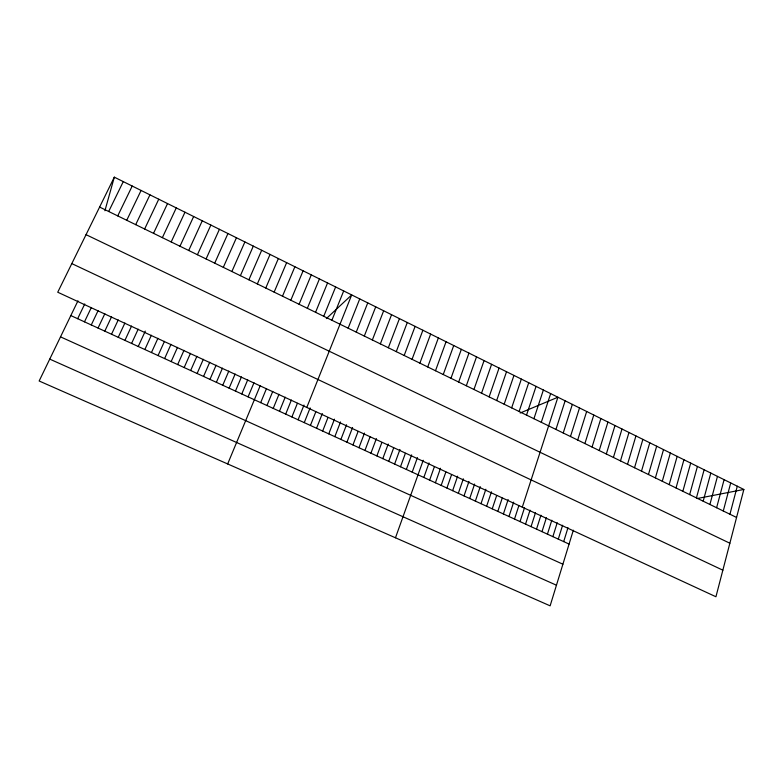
<?xml version="1.0" encoding="UTF-8"?>
<svg xmlns="http://www.w3.org/2000/svg" width="783" height="783" viewBox="0 0 783 783"><rect width="100%" height="100%" fill="white"/><g stroke="black" fill="none" stroke-linecap="round" stroke-linejoin="round"><path stroke-width="1.17" d="M743.85 489.463L715.936 596.754L57.736 292.225L114.318 177.164L743.85 489.463L697.291 498.507M729.942 514.235L737.292 486.214M723.286 510.996L730.705 482.945M716.611 507.736L724.099 479.666M709.907 504.477L717.463 476.377M703.183 501.198L710.807 473.079M696.43 497.9L704.132 469.761M689.657 494.602L697.418 466.433M682.854 491.284L690.694 463.096M104.912 210.754L114.318 177.164M676.023 487.966L683.931 459.738M669.171 484.618L677.158 456.381M662.291 481.271L670.346 453.005M655.391 477.904L663.514 449.618M648.461 474.527L656.663 446.212M641.502 471.141L649.782 442.796M634.524 467.735L642.872 439.371M627.516 464.319L635.933 435.935M620.479 460.893L628.974 432.48M613.412 457.448L621.996 429.015M606.326 453.993L614.978 425.531M573.332 530.199L550.126 605.836L39.15 380.998L77.967 300.809M599.21 450.528L607.941 422.047M592.065 447.044L600.874 418.533M563.691 541.601L567.978 527.722M558.289 539.125L562.605 525.236M552.876 536.639L557.212 522.741M584.901 443.55L593.778 415.019M547.434 534.153L551.809 520.235M577.697 440.046L586.663 411.486M541.993 531.647L546.387 517.729M536.521 529.142L540.955 515.214M570.474 436.522L579.518 407.943M531.05 526.626L535.503 512.689M563.222 432.989L572.344 404.38M525.55 524.111L530.032 510.164M555.94 429.436L565.14 400.808M520.039 521.586L524.551 507.619M514.509 519.051L518.826 505.779M522.3 507.159L557.907 397.226L520.186 413.013M508.97 516.506L513.668 502.118M541.288 422.301L550.655 393.624M533.928 418.709L543.373 390.012M503.41 513.951L508.138 499.554M497.831 511.397L502.226 498.096M492.233 508.833L496.667 495.522M526.528 415.107L536.061 386.381M486.625 506.258L491.46 491.832M519.109 411.496L528.721 382.74M481.007 503.684L485.861 489.248M475.359 501.091L480.253 486.644M511.651 407.865L521.351 379.089M469.702 498.497L474.625 484.041M504.174 404.214L513.951 375.419M464.025 495.893L468.978 481.428M496.657 400.553L506.523 371.729M489.121 396.883L499.065 368.03M458.339 493.29L463.321 478.814M481.545 393.193L491.587 364.32M452.633 490.667L457.644 476.181M446.907 488.044L451.566 474.664M473.95 389.484L484.07 360.591M441.162 485.411L445.85 472.022M466.316 385.765L476.524 356.852M435.407 482.768L440.516 468.254M429.632 480.116L434.379 466.707M423.838 477.464L429.015 462.929M458.662 382.035L468.958 353.094M450.969 378.287L461.353 349.326M395.474 537.784L423.231 460.257M412.201 472.129L417.437 457.575M406.357 469.448L411.633 454.884M443.247 374.528L453.719 345.538M400.495 466.756L405.388 453.308M435.495 370.75L446.056 341.731M394.612 464.065L399.956 449.471M388.72 461.353L393.673 447.886M427.714 366.953L438.363 337.923M382.799 458.642L388.211 444.039M419.894 363.146L430.64 334.087M412.054 359.328L422.889 330.24M376.868 455.921L381.889 442.434M404.175 355.482L415.107 326.384M370.917 453.191L376.398 438.568M364.947 450.46L370.036 436.953M358.966 447.71L364.506 433.068M396.267 351.636L407.287 322.498M388.329 347.76L399.438 318.612M352.957 444.959L358.105 431.433M346.938 442.199L352.556 427.528M340.899 439.429L346.546 424.748M380.352 343.874L391.569 314.697M334.84 436.65L340.527 421.959M372.356 339.979L383.65 310.782M328.762 433.86L334.478 419.169M364.31 336.064L375.713 306.838M356.245 332.129L367.736 302.884M322.665 431.061L327.979 417.496M316.547 428.262L322.342 413.551M348.141 328.175L359.74 298.91M310.42 425.443L315.794 411.858M306.789 407.454L351.694 294.927L326.335 318.603M304.264 422.624L310.127 407.894M298.098 419.796L304 405.056M291.902 416.957L297.383 403.343M331.894 320.257L343.678 290.943M285.697 414.109L291.384 400.054M323.741 316.293L335.633 286.95M315.559 312.3L327.548 282.947M279.472 411.251L285.198 397.187M273.228 408.393L278.983 394.309M266.954 405.516L272.748 391.431M307.347 308.296L319.435 278.914M299.096 304.284L311.282 274.872M260.67 402.638L266.504 388.534M227.667 463.947L260.23 385.637M248.084 396.864L253.986 382.75M290.816 300.241L303.099 270.82M241.781 393.966L247.722 379.843M282.497 296.189L294.888 266.739M274.148 292.118L286.637 262.648M235.458 391.069L241.438 376.936M229.116 388.162L235.135 374.02M222.754 385.246L228.802 371.093M265.77 288.036L278.356 258.547M257.343 283.935L270.047 254.416M216.382 382.319L222.46 368.157M209.981 379.383L216.098 365.211M248.886 279.815L261.688 250.276M203.56 376.437L209.717 362.265M197.12 373.491L203.316 359.299M240.401 275.675L253.31 246.116M231.876 271.525L244.893 241.937M190.661 370.525L196.895 356.324M184.171 367.55L190.445 353.348M177.672 364.575L183.985 350.353M223.312 267.346L236.437 237.748M214.718 263.157L227.951 233.53M171.154 361.58L177.506 347.358M206.086 258.958L219.426 229.302M164.616 358.575L170.997 344.344M158.049 355.57L164.479 341.329M151.462 352.546L157.931 338.295M197.424 254.729L210.862 225.064M144.865 349.521L151.364 335.261M188.713 250.491L202.268 220.796M179.973 246.224L193.646 216.519M138.239 346.487L145.286 331.121M131.593 343.434L138.18 329.163M124.928 340.38L131.554 326.09M171.193 241.947L184.974 212.213M118.243 337.307L124.898 323.017M162.375 237.65L176.273 207.896M153.527 233.344L167.533 203.56M111.529 334.233L118.233 319.934M104.795 331.15L111.548 316.831M144.64 229.008L158.753 199.205M98.051 328.048L104.834 313.729M91.278 324.945L98.1 310.616M135.704 224.652L149.944 194.84M84.476 321.833L91.347 307.494M77.664 318.701L84.76 303.951M126.738 220.287L141.097 190.445M117.734 215.902L132.21 186.041M108.69 211.488L123.283 181.607M49.74 359.113L556.459 585.214M60.516 336.866L562.899 564.21M70.822 315.569L569.075 544.077M71.811 263.607L722.856 570.181M86.042 234.665L729.864 543.226M99.607 207.064L736.568 517.465"/></g></svg>
